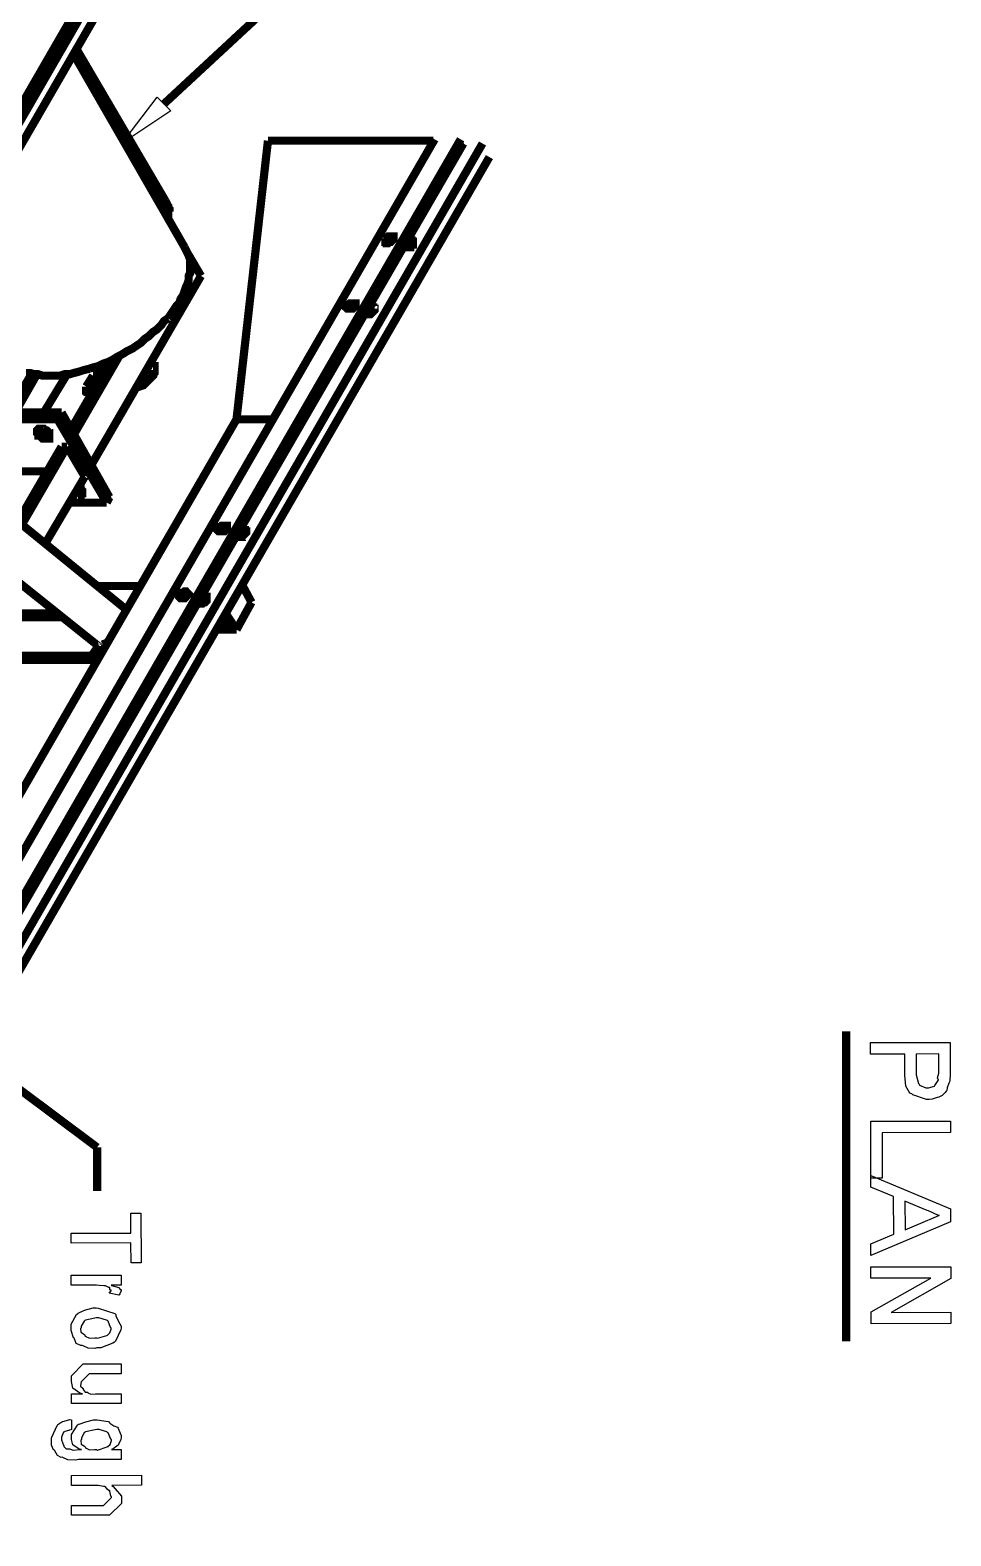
# Model space of a CAD drawing. Extents: x 0.1 to 11.6, y 0.3 to 16.3.
# Drawn here: x 4.258 to 5.381, y 11.554 to 13.392 of the extents above; entities that cross this region are included whole.
import ezdxf

# ---------------------------------------------------------------- set-up
doc = ezdxf.new("R2010")
doc.units = 0
doc.layers.get('0').update_dxf_attribs({"linetype": 'CONTINUOUS'})

msp = doc.modelspace()

# ---------------------------------------------------------------- linework, layer by layer
at = {"color": 0, "const_width": 0.01}
for points in [[(4.50999, 13.755), (2.82497, 10.835)], [(4.52001, 13.755), (2.83501, 10.835)], [(4.52832, 13.7383), (2.84332, 10.82)], [(4.42165, 13.3017), (4.81668, 13.6683)], [(4.44667, 13.1267), (4.31168, 13.3617)], [(4.31168, 13.3617), (4.41835, 13.1783)], [(4.31332, 13.365), (4.41997, 13.18)], [(4.31332, 13.365), (4.41997, 13.1816)], [(4.42333, 13.1833), (4.315, 13.3683)], [(3.06668, 10.34), (4.75168, 13.2584)], [(4.78331, 13.2584), (3.09831, 10.34)], [(4.78331, 13.2567), (3.09831, 10.3383)], [(4.81, 13.2533), (3.125, 10.3333)], [(4.54833, 13.2567), (4.50999, 12.9167)], [(4.75, 13.2567), (4.54833, 13.2567)], [(4.58832, 12.9167), (4.78331, 13.2567)], [(4.59, 12.9134), (4.78668, 13.2533)], [(4.81836, 13.2367), (3.13336, 10.3184)], [(4.41835, 13.1783), (4.41997, 13.18)], [(4.42165, 13.17), (4.41835, 13.1783)], [(4.41997, 13.1816), (4.42333, 13.1833)], [(4.42503, 13.1683), (4.42665, 13.1683), (4.42665, 13.17), (4.42503, 13.1717), (4.42503, 13.1733), (4.42333, 13.175), (4.42333, 13.1767), (4.42165, 13.1783), (4.41997, 13.1816)], [(4.41997, 13.18), (4.42165, 13.1783), (4.42333, 13.175), (4.42333, 13.1733), (4.42503, 13.1717), (4.42503, 13.17), (4.42503, 13.1683)], [(4.42333, 13.1833), (4.42503, 13.18), (4.42503, 13.1783), (4.42665, 13.1767), (4.42665, 13.175), (4.42833, 13.1733), (4.42833, 13.1717), (4.42833, 13.17)], [(4.42503, 13.1683), (4.42833, 13.17)], [(4.42333, 13.1667), (4.42503, 13.1683)], [(4.69168, 13.1334), (4.69336, 13.1334), (4.69336, 13.135), (4.69499, 13.1367), (4.69667, 13.1367), (4.69667, 13.1383), (4.69835, 13.1383), (4.69997, 13.1383)], [(4.69997, 13.1383), (4.70167, 13.1383)], [(4.71669, 13.1267), (4.71832, 13.1267), (4.72, 13.1267), (4.72168, 13.1267), (4.72168, 13.1283), (4.72331, 13.13), (4.72499, 13.13), (4.72499, 13.1317), (4.72499, 13.1334), (4.72331, 13.1334), (4.72331, 13.135), (4.72168, 13.135)], [(4.72168, 13.135), (4.71832, 13.135)], [(4.72168, 13.135), (4.72331, 13.1317)], [(4.44667, 13.1267), (4.44835, 13.1233), (4.44997, 13.12), (4.45167, 13.1166), (4.45335, 13.1117), (4.45335, 13.1083), (4.45335, 13.105), (4.45335, 13.1), (4.45335, 13.095), (4.45167, 13.0917), (4.45167, 13.0866), (4.44997, 13.0817), (4.44835, 13.0783), (4.44667, 13.0733), (4.44499, 13.0684), (4.44168, 13.0633), (4.44, 13.0583), (4.43668, 13.055), (4.43332, 13.05), (4.43001, 13.045), (4.42665, 13.04)], [(4.44997, 13.12), (4.46669, 13.0917)], [(4.71332, 13.1267), (4.71669, 13.1267)], [(4.72331, 13.1317), (4.71669, 13.1317)], [(4.72499, 13.1317), (4.72331, 13.1317)], [(4.46669, 13.0917), (4.33333, 12.8617)], [(4.64501, 13.0517), (4.64665, 13.0533), (4.64665, 13.055), (4.64833, 13.055), (4.64833, 13.0566), (4.65001, 13.0566), (4.65169, 13.0566), (4.65332, 13.0566)], [(4.65332, 13.0566), (4.655, 13.0566)], [(4.66667, 13.045), (4.66997, 13.045)], [(4.66997, 13.045), (4.67165, 13.045), (4.67333, 13.045), (4.67503, 13.0467), (4.67665, 13.0483), (4.67833, 13.05), (4.67833, 13.0517), (4.67665, 13.0517), (4.67665, 13.0533), (4.67503, 13.0533)], [(4.67665, 13.0517), (4.66997, 13.0517)], [(4.67503, 13.0533), (4.67165, 13.0533)], [(4.67503, 13.0533), (4.67665, 13.0517)], [(4.67833, 13.05), (4.67665, 13.05), (4.67665, 13.0517)], [(4.42665, 13.04), (4.42165, 13.0367), (4.41835, 13.0317), (4.41336, 13.0267), (4.40831, 13.0233), (4.40332, 13.0183), (4.39833, 13.015), (4.39333, 13.01), (4.38835, 13.0067), (4.38336, 13.0033), (4.37668, 13), (4.37169, 12.9967), (4.36501, 12.9933), (4.36003, 12.99), (4.35335, 12.9867), (4.34831, 12.985), (4.34169, 12.9817), (4.33501, 12.98), (4.33003, 12.9783), (4.32335, 12.9767), (4.31836, 12.975), (4.31168, 12.9733), (4.30664, 12.9717), (4.30003, 12.9717), (4.29497, 12.97), (4.28836, 12.97), (4.28331, 12.97), (4.27832, 12.97), (4.27333, 12.97), (4.26833, 12.9717), (4.26335, 12.9717), (4.25836, 12.9733), (4.25331, 12.9733)], [(4.35667, 12.9883), (4.30832, 12.905)], [(4.36664, 12.9933), (4.31168, 12.8983)], [(4.40831, 12.9817), (4.405, 12.9867)], [(4.25999, 12.9717), (4.23167, 12.925)], [(4.26665, 12.9717), (4.24001, 12.925)], [(4.30333, 12.9717), (4.27501, 12.925)], [(4.32667, 12.9567), (4.33501, 12.97)], [(4.33501, 12.97), (4.33664, 12.97), (4.33664, 12.9717), (4.33832, 12.9733), (4.34, 12.9733), (4.34169, 12.975), (4.34332, 12.975), (4.345, 12.975), (4.34668, 12.975), (4.34831, 12.9733)], [(4.33501, 12.97), (4.33832, 12.9633)], [(4.345, 12.9683), (4.33832, 12.9633)], [(4.40831, 12.9817), (4.41, 12.9817), (4.41, 12.98), (4.41, 12.9783), (4.41, 12.9767), (4.41, 12.9733), (4.40831, 12.9717), (4.40831, 12.97), (4.40668, 12.9683), (4.405, 12.9667)], [(4.33501, 12.9517), (4.33333, 12.9517), (4.33165, 12.95), (4.33003, 12.95), (4.32835, 12.95), (4.32835, 12.9517), (4.32667, 12.9517), (4.32667, 12.9533), (4.32667, 12.955), (4.32667, 12.9567)], [(4.32667, 12.9567), (4.33003, 12.95)], [(4.33165, 12.95), (4.33832, 12.9633)], [(4.38667, 12.955), (4.39665, 12.9583), (4.405, 12.9667)], [(3.21669, 10.6767), (4.50999, 12.9167)], [(4.58832, 12.9167), (3.29497, 10.6767)], [(4.59, 12.9134), (3.29665, 10.6733)], [(4.18164, 12.9167), (4.29167, 12.9167)], [(4.29497, 12.92), (4.185, 12.92)], [(4.29665, 12.925), (4.18668, 12.925)], [(4.29497, 12.92), (4.29167, 12.9167)], [(4.29167, 12.9167), (4.35167, 12.815)], [(4.29497, 12.92), (4.29665, 12.925)], [(4.35335, 12.8184), (4.29497, 12.92)], [(4.35499, 12.8217), (4.29665, 12.925)], [(4.50999, 12.9167), (4.55501, 12.9167)], [(4.58832, 12.9167), (4.59, 12.9134)], [(4.26833, 12.905), (4.27001, 12.9033), (4.27001, 12.9017), (4.27165, 12.9017), (4.27333, 12.9), (4.27501, 12.8983), (4.27669, 12.8983), (4.27832, 12.8967), (4.28, 12.8967)], [(4.28168, 12.8967), (4.28, 12.8967), (4.27832, 12.8967), (4.27669, 12.8983), (4.27501, 12.8983), (4.27333, 12.9), (4.27165, 12.9), (4.27165, 12.9017), (4.27001, 12.9033), (4.26833, 12.905)], [(4.27501, 12.905), (4.28, 12.9017)], [(4.28, 12.8967), (4.28168, 12.8967)], [(4.24333, 12.7917), (4.29665, 12.8834)], [(4.24832, 12.7884), (4.30333, 12.8834)], [(4.30333, 12.8834), (4.29665, 12.8834)], [(4.32497, 12.8467), (4.30333, 12.8834)], [(4.27832, 12.8533), (4.23335, 12.8533)], [(4.27669, 12.765), (4.32497, 12.8467)], [(4.375, 12.685), (4.19499, 12.8317)], [(4.31332, 12.8267), (4.31668, 12.825)], [(4.315, 12.83), (4.31999, 12.83)], [(4.315, 12.83), (4.32167, 12.83)], [(4.31836, 12.8333), (4.31668, 12.835)], [(4.31668, 12.825), (4.31836, 12.825), (4.31999, 12.825), (4.31999, 12.8267), (4.32167, 12.8267), (4.32167, 12.8283), (4.32167, 12.83), (4.31999, 12.8317), (4.31999, 12.8333), (4.31836, 12.8333), (4.31836, 12.835)], [(4.31999, 12.83), (4.32167, 12.83)], [(4.35335, 12.8184), (4.35499, 12.8217)], [(4.35167, 12.815), (4.30664, 12.815)], [(4.35335, 12.8184), (4.35167, 12.815)], [(4.15831, 12.7867), (4.34169, 12.64)], [(4.48833, 12.78), (4.49001, 12.7817), (4.49001, 12.7833), (4.49164, 12.7833), (4.49164, 12.785), (4.49333, 12.785), (4.49501, 12.785), (4.49669, 12.785)], [(4.49669, 12.785), (4.49832, 12.785)], [(4.51335, 12.7733), (4.50999, 12.7733)], [(4.51497, 12.78), (4.51167, 12.7733)], [(4.51833, 12.7817), (4.52001, 12.7817), (4.52001, 12.78), (4.52165, 12.78), (4.52165, 12.7783), (4.52001, 12.7767), (4.51833, 12.775), (4.51665, 12.775), (4.51665, 12.7733), (4.51497, 12.7733), (4.51335, 12.7733)], [(4.51335, 12.78), (4.52001, 12.78)], [(4.51497, 12.7817), (4.51833, 12.7817)], [(4.51833, 12.7817), (4.52001, 12.78)], [(4.52001, 12.7767), (4.51833, 12.78)], [(4.52001, 12.78), (4.52165, 12.7783)], [(4.39165, 12.7133), (4.34, 12.7133)], [(4.52832, 12.6934), (4.51665, 12.715)], [(4.44168, 12.6983), (4.44168, 12.7), (4.44336, 12.7017), (4.44499, 12.7033), (4.44667, 12.7033), (4.44835, 12.7033)], [(4.44835, 12.7033), (4.44997, 12.7033), (4.45167, 12.7033)], [(4.46832, 12.6983), (4.465, 12.6917)], [(4.46669, 12.7), (4.47168, 12.7)], [(4.47168, 12.7), (4.47331, 12.7), (4.47331, 12.6983), (4.47331, 12.6967), (4.47331, 12.695), (4.47168, 12.6934), (4.47, 12.6934), (4.46832, 12.6917), (4.46669, 12.6917)], [(4.46669, 12.6983), (4.47168, 12.6983)], [(4.47168, 12.7), (4.47168, 12.6983)], [(4.47168, 12.6983), (4.47331, 12.6983)], [(4.47331, 12.6967), (4.47331, 12.695)], [(4.52832, 12.6934), (4.50999, 12.66)], [(4.18332, 12.675), (4.29665, 12.675)], [(4.28999, 12.68), (4.19997, 12.68)], [(4.46669, 12.6917), (4.46164, 12.6917)], [(4.50999, 12.66), (4.49669, 12.68)], [(4.50999, 12.66), (4.48503, 12.66)], [(4.49164, 12.67), (4.50999, 12.66)], [(4.33333, 12.6283), (4.34169, 12.64)], [(4.34169, 12.6383), (4.33664, 12.6283)], [(4.33664, 12.6283), (4.34668, 12.6367)], [(4.34668, 12.6417), (4.34668, 12.64), (4.345, 12.64), (4.34332, 12.6383), (4.34169, 12.6383), (4.34169, 12.64)], [(4.34668, 12.6417), (4.35335, 12.645)], [(4.15668, 12.6283), (4.33333, 12.6283)], [(4.15831, 12.6233), (4.33664, 12.6233)], [(4.33333, 12.6283), (4.33664, 12.6283)], [(4.33664, 12.6233), (4.33333, 12.6283)], [(4.34, 12.625), (4.33664, 12.6283)], [(4.33664, 12.6233), (4.34, 12.625)], [(4.34, 12.625), (4.34169, 12.625)], [(4.14833, 12.1717), (4.34, 12.0283)], [(5.25331, 12.17), (5.25331, 11.7917)], [(4.34, 12.0283), (4.34, 11.975)]]:
    msp.add_lwpolyline(points, dxfattribs=at)
at = {"color": 0}
for points in [[(4.43001, 13.2933), (4.37001, 13.2533), (4.41336, 13.31), (4.43001, 13.2933)], [(5.28321, 12.1561), (5.38043, 12.1563), (5.38043, 12.122), (5.38043, 12.1185), (5.37967, 12.1089), (5.37956, 12.1081), (5.37847, 12.1066), (5.37642, 12.101), (5.37597, 12.0976), (5.37543, 12.0968), (5.37429, 12.0954), (5.37039, 12.0915), (5.36729, 12.0901), (5.36632, 12.0897), (5.36436, 12.089), (5.35846, 12.0872), (5.35471, 12.0869), (5.35351, 12.0869), (5.35146, 12.0868), (5.33469, 12.0926), (5.33333, 12.0938), (5.33122, 12.0944), (5.32601, 12.103), (5.32487, 12.1165), (5.32487, 12.1196), (5.32487, 12.1422), (5.28321, 12.1422), (5.28321, 12.1561)], [(5.33876, 12.1422), (5.33876, 12.1205), (5.33876, 12.1167), (5.34179, 12.1061), (5.34244, 12.1053), (5.34278, 12.1042), (5.35047, 12.1008), (5.35308, 12.1008), (5.35385, 12.1008), (5.36094, 12.1031), (5.36154, 12.1036), (5.36139, 12.1038), (5.36572, 12.1098), (5.36589, 12.1105), (5.36583, 12.1105), (5.36469, 12.1133), (5.36654, 12.119), (5.36654, 12.1209), (5.36654, 12.1424), (5.33876, 12.1422)], [(5.28336, 12.0601), (5.38058, 12.0603), (5.38058, 12.0464), (5.29725, 12.0462), (5.29747, 11.9906), (5.28358, 11.9906), (5.28336, 12.0601)], [(5.28347, 11.9938), (5.38069, 11.9534), (5.38069, 11.9373), (5.28369, 11.8965), (5.28369, 11.9104), (5.31147, 11.9222), (5.31125, 11.9682), (5.28347, 11.9799), (5.28347, 11.9938)], [(5.32514, 11.9625), (5.32536, 11.9278), (5.35292, 11.9395), (5.35499, 11.9403), (5.36654, 11.9453), (5.36681, 11.9454), (5.36589, 11.9452), (5.35379, 11.9508), (5.35226, 11.9514), (5.32514, 11.9625)], [(4.30832, 11.9236), (4.38124, 11.9238), (4.38124, 11.9481), (4.39339, 11.9481), (4.39361, 11.8873), (4.38146, 11.8873), (4.38124, 11.9116), (4.30832, 11.9114), (4.30832, 11.9236)], [(4.30843, 11.8724), (4.36919, 11.8724), (4.36919, 11.8603), (4.35704, 11.8603), (4.35769, 11.8597), (4.36638, 11.8571), (4.36681, 11.8568), (4.36697, 11.8566), (4.36919, 11.8543), (4.36919, 11.8536), (4.36887, 11.8526), (4.36789, 11.8495), (4.36692, 11.8485), (4.3666, 11.8481), (4.35465, 11.8505), (4.35465, 11.8505), (4.35704, 11.8533), (4.35704, 11.8542), (4.35688, 11.8541), (4.35563, 11.8544), (4.35542, 11.857), (4.35508, 11.8573), (4.35433, 11.8575), (4.35042, 11.8593), (4.34988, 11.8594), (4.3481, 11.8594), (4.34267, 11.8598), (4.33942, 11.8603), (4.33838, 11.8603), (4.30843, 11.8603), (4.30843, 11.8724)], [(5.28364, 11.8824), (5.38086, 11.8827), (5.38086, 11.8681), (5.30838, 11.8269), (5.38108, 11.8271), (5.38108, 11.8132), (5.28385, 11.813), (5.28386, 11.8275), (5.35656, 11.8688), (5.28364, 11.8685), (5.28364, 11.8824)], [(4.33886, 11.8323), (4.34131, 11.8322), (4.36143, 11.8256), (4.36274, 11.8243), (4.36274, 11.8226), (4.366, 11.816), (4.36925, 11.81), (4.36925, 11.808), (4.36882, 11.8058), (4.36253, 11.7918), (4.36122, 11.7906), (4.359, 11.7893), (4.34435, 11.7837), (4.33951, 11.7837), (4.3374, 11.783), (4.32915, 11.7834), (4.32303, 11.7862), (4.32194, 11.7867), (4.32026, 11.7864), (4.31446, 11.7891), (4.3125, 11.7947), (4.31196, 11.7956), (4.31108, 11.796), (4.30849, 11.805), (4.30849, 11.808), (4.30849, 11.8124), (4.315, 11.8245), (4.31629, 11.8256), (4.31694, 11.826), (4.32482, 11.8295), (4.33535, 11.8323), (4.33886, 11.8323)], [(4.33886, 11.8202), (4.33713, 11.8199), (4.32596, 11.8174), (4.32519, 11.8169), (4.32417, 11.8163), (4.32064, 11.8101), (4.32064, 11.808), (4.31993, 11.8071), (4.32021, 11.8026), (4.32443, 11.7999), (4.32519, 11.7993), (4.32563, 11.7981), (4.33062, 11.7955), (4.33713, 11.7958), (4.33931, 11.7958), (4.3405, 11.7953), (4.35178, 11.7988), (4.35254, 11.7993), (4.35286, 11.7992), (4.35563, 11.802), (4.3571, 11.8065), (4.3571, 11.808), (4.3565, 11.8085), (4.35331, 11.8163), (4.35254, 11.8169), (4.35157, 11.8174), (4.34201, 11.8202), (4.33886, 11.8202)], [(4.3086, 11.7277), (4.32206, 11.7277), (4.3189, 11.7282), (4.31028, 11.7345), (4.3086, 11.7426), (4.3086, 11.7453), (4.3086, 11.7496), (4.32314, 11.7642), (4.33247, 11.7642), (4.36936, 11.7642), (4.36936, 11.752), (4.33854, 11.752), (4.33051, 11.752), (4.32075, 11.7422), (4.32075, 11.7414), (4.32004, 11.7406), (4.31972, 11.7368), (4.32254, 11.7346), (4.32292, 11.734), (4.32314, 11.7328), (4.32536, 11.7294), (4.32813, 11.7294), (4.32878, 11.7292), (4.32878, 11.7286), (4.33251, 11.7271), (4.33783, 11.7277), (4.33963, 11.7277), (4.36936, 11.7277), (4.36936, 11.7156), (4.3086, 11.7156), (4.3086, 11.7277)], [(4.30875, 11.696), (4.30875, 11.6839), (4.30778, 11.6835), (4.30072, 11.6816), (4.30029, 11.6813), (4.29921, 11.6807), (4.2966, 11.6748), (4.2966, 11.6728), (4.29644, 11.6714), (4.29893, 11.6649), (4.29943, 11.6643), (4.29949, 11.6633), (4.30231, 11.6604), (4.30675, 11.6604), (4.30767, 11.6602), (4.30767, 11.6602), (4.31087, 11.6588), (4.31836, 11.6596), (4.3209, 11.6596), (4.31808, 11.6599), (4.31028, 11.6652), (4.30875, 11.6717), (4.30875, 11.6739), (4.30875, 11.678), (4.31597, 11.6894), (4.31743, 11.6904), (4.31819, 11.6905), (4.32611, 11.6934), (4.33556, 11.696), (4.33871, 11.696), (4.33996, 11.6959), (4.35335, 11.6938), (4.35454, 11.6934), (4.35536, 11.6919), (4.36035, 11.6886), (4.36496, 11.6867), (4.36561, 11.6858), (4.36615, 11.6846), (4.36951, 11.6768), (4.36951, 11.6741), (4.36908, 11.672), (4.36578, 11.6651), (4.35938, 11.6605), (4.35737, 11.6596), (4.36951, 11.6596), (4.36951, 11.6474), (4.31722, 11.6474), (4.31413, 11.6467), (4.3041, 11.6471), (4.29824, 11.6498), (4.29725, 11.6502), (4.29628, 11.6498), (4.29167, 11.6523), (4.28847, 11.6579), (4.28792, 11.6589), (4.28674, 11.6594), (4.28444, 11.6647), (4.28444, 11.6713), (4.28444, 11.6734), (4.28467, 11.6746), (4.29129, 11.6889), (4.29204, 11.6899), (4.29199, 11.69), (4.2971, 11.6935), (4.30669, 11.6961), (4.30875, 11.696)], [(4.33957, 11.6839), (4.33768, 11.6836), (4.32601, 11.6812), (4.32525, 11.6806), (4.32428, 11.68), (4.3209, 11.6738), (4.3209, 11.6717), (4.32021, 11.6708), (4.32042, 11.6663), (4.32449, 11.6636), (4.32525, 11.663), (4.32568, 11.6618), (4.33062, 11.6592), (4.33697, 11.6596), (4.33914, 11.6596), (4.34044, 11.659), (4.35206, 11.6627), (4.35281, 11.6633), (4.35314, 11.6631), (4.3559, 11.6658), (4.35736, 11.6704), (4.35736, 11.6719), (4.35678, 11.6723), (4.35357, 11.6798), (4.35281, 11.6804), (4.35183, 11.681), (4.34261, 11.6839), (4.33957, 11.6839)], [(4.30886, 11.6279), (4.39393, 11.6281), (4.39393, 11.6159), (4.35813, 11.6157), (4.35938, 11.6143), (4.36963, 11.6027), (4.36963, 11.5988), (4.36963, 11.5938), (4.35508, 11.5793), (4.3464, 11.5793), (4.30886, 11.5793), (4.30886, 11.5914), (4.34403, 11.5914), (4.34771, 11.5914), (4.35747, 11.6012), (4.35747, 11.6023), (4.35688, 11.6026), (4.35563, 11.6089), (4.35531, 11.6094), (4.35476, 11.6092), (4.35211, 11.6111), (4.35004, 11.6142), (4.34944, 11.6144), (4.34776, 11.6145), (4.34136, 11.6157), (4.33925, 11.6157), (4.30886, 11.6157), (4.30886, 11.6279)]]:
    msp.add_lwpolyline(points, close=True, dxfattribs=at)
at = {"color": 0, "const_width": 0.01}
for points in [[(4.69835, 13.14), (4.69997, 13.14), (4.70167, 13.14), (4.70167, 13.1383), (4.70167, 13.1367), (4.69997, 13.135), (4.69835, 13.1334), (4.69667, 13.1334), (4.69499, 13.1317), (4.69336, 13.1317), (4.69336, 13.1334), (4.69168, 13.1334), (4.69168, 13.135), (4.69168, 13.1367), (4.69336, 13.1383), (4.69499, 13.14), (4.69667, 13.14), (4.69835, 13.14)], [(4.65169, 13.0583), (4.65332, 13.0583), (4.655, 13.0583), (4.655, 13.0566), (4.655, 13.055), (4.65332, 13.055), (4.65332, 13.0533), (4.65169, 13.0517), (4.65001, 13.0517), (4.64833, 13.0517), (4.64665, 13.0517), (4.64501, 13.0517), (4.64333, 13.0533), (4.64501, 13.055), (4.64501, 13.0566), (4.64665, 13.0566), (4.64833, 13.0583), (4.65001, 13.0583), (4.65169, 13.0583)], [(4.27832, 12.8933), (4.28, 12.8933), (4.28168, 12.8933), (4.28168, 12.895), (4.28168, 12.8967), (4.28168, 12.8983), (4.28168, 12.9), (4.28, 12.9), (4.28, 12.9017), (4.27832, 12.9033), (4.27669, 12.9033), (4.27501, 12.905), (4.27333, 12.905), (4.27165, 12.905), (4.27001, 12.905), (4.26833, 12.905), (4.26665, 12.9033), (4.26665, 12.9017), (4.26665, 12.9), (4.26833, 12.8983), (4.26833, 12.8967), (4.27001, 12.8967), (4.27165, 12.895), (4.27333, 12.8933), (4.27501, 12.8933), (4.27669, 12.8933), (4.27832, 12.8933)], [(4.49501, 12.7867), (4.49669, 12.7867), (4.49832, 12.7867), (4.49832, 12.785), (4.49832, 12.7833), (4.49669, 12.7833), (4.49669, 12.7817), (4.49501, 12.78), (4.49333, 12.78), (4.49164, 12.78), (4.49001, 12.78), (4.48833, 12.78), (4.48665, 12.7817), (4.48833, 12.7833), (4.48833, 12.785), (4.49001, 12.785), (4.49164, 12.7867), (4.49333, 12.7867), (4.49501, 12.7867)], [(4.44835, 12.7067), (4.44997, 12.705), (4.45167, 12.7033), (4.44997, 12.7017), (4.44835, 12.7), (4.44667, 12.6983), (4.44499, 12.6983), (4.44336, 12.6983), (4.44168, 12.6983), (4.44, 12.7), (4.44, 12.7017), (4.44168, 12.7017), (4.44168, 12.7033), (4.44336, 12.7033), (4.44336, 12.705), (4.44499, 12.705), (4.44667, 12.7067), (4.44835, 12.7067)]]:
    msp.add_lwpolyline(points, close=True, dxfattribs=at)

doc.saveas('drawing.dxf')
